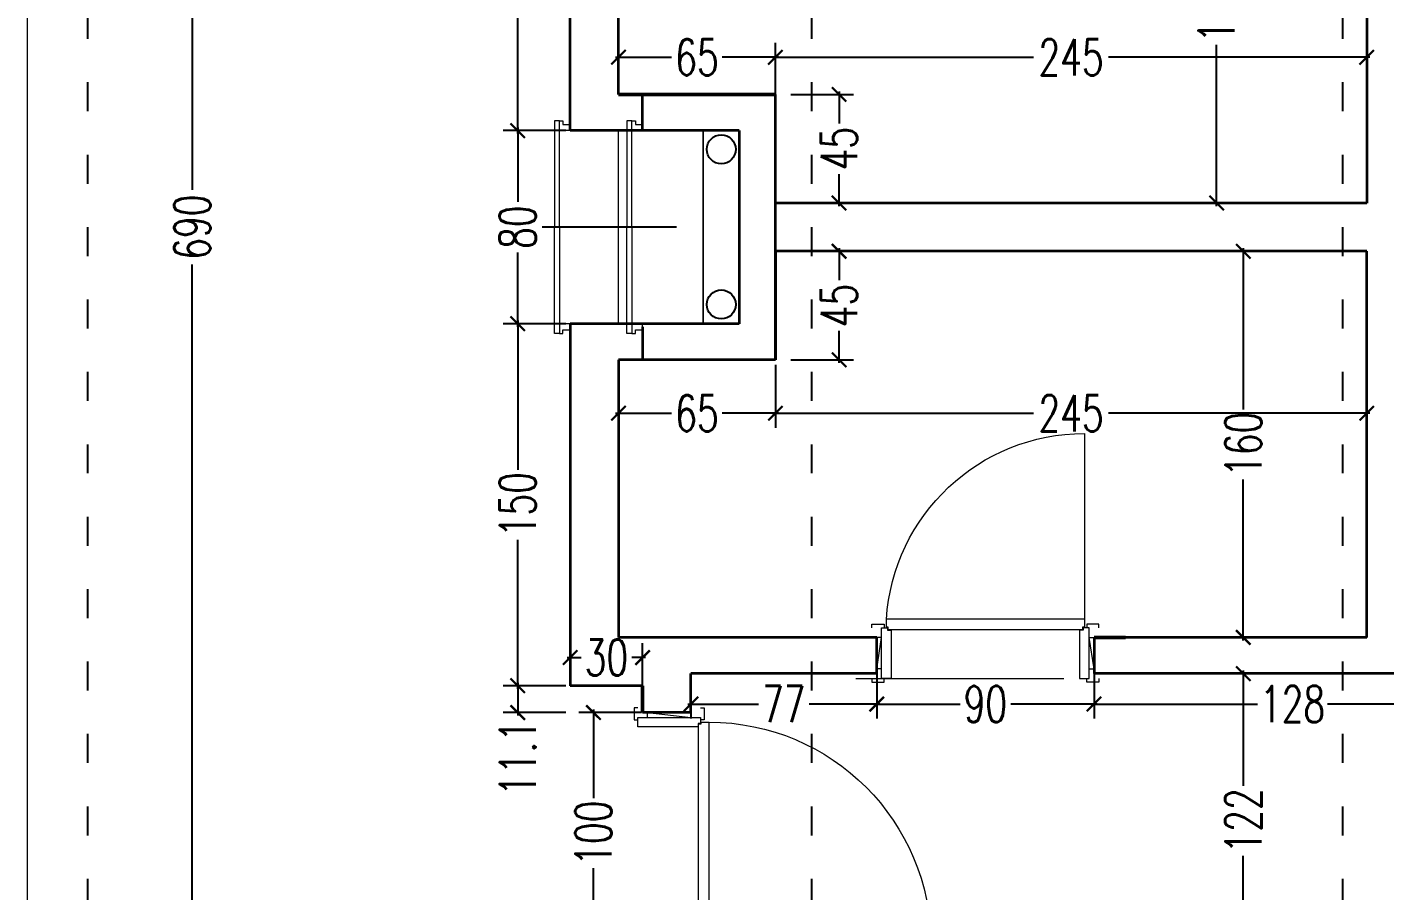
# Model space of a CAD drawing. Header units: centimetres. Extents: x -3207095 to 15275363, y -32656 to 4798027.
# Drawn here: x 695943 to 696506, y 4470833 to 4471191 of the extents above; entities that cross this region are included whole.
import ezdxf

# ---------------------------------------------------------------- set-up
doc = ezdxf.new("R2010")
doc.units = ezdxf.units.CM
doc.linetypes.add('ACAD_ISO03W100', pattern=[30, 12, -18])
doc.linetypes.add('DUZ', pattern=[500, 500])
doc.layers.get('0').update_dxf_attribs({"color": 1, "linetype": 'DUZ'})
for name, color, linetype in [('DIM', 1, 'DUZ'), ('pen.kap.olc', 205, 'Continuous'), ('TESİSAT', 57, 'Continuous')]:
    doc.layers.add(name, color=color, linetype=linetype)
for name, color, linetype, lineweight in [('DUV', 220, 'Continuous', 50), ('DUVAR', 7, 'Continuous', 35), ('iç duvar', 7, 'Continuous', 50), ('KAPEN', 151, 'Continuous', 9)]:
    doc.layers.add(name, color=color, linetype=linetype, lineweight=lineweight)
doc.styles.add('DIM', font='ROMANSTW.SHX', dxfattribs={"width": 0.7})
doc.dimstyles.new('1_100', dxfattribs={"dimtxt": 15, "dimasz": 6, "dimexe": 6, "dimexo": 0, "dimgap": 2, "dimtad": 0, "dimdec": 1, "dimzin": 11, "dimdsep": 46, "dimtxsty": 'DIM', "dimblk": 'ARCHTICK', "dimcen": 3, "dimdle": 1.25, "dimclrt": 2, "dimadec": 0, "dimazin": 0, "dimtfac": 1.25, "dimtdec": 1, "dimtix": 1, "dimtofl": 0, "dimtmove": 1, "dimatfit": 3, "dimldrblk": 'ARCHTICK', "dimfxl": 20, "dimfxlon": 1, "dimtolj": 1, "dimtzin": 0, "dimarcsym": 0})

# ---------------------------------------------------------------- blocks, each defined once
blk = doc.blocks.new('new block')
at = {"layer": 'KAPEN'}
for p, q in [((105202.0528, 48261.8596), (105202.0198, 48261.8596)), ((105202.0528, 48261.8526), (105202.0528, 48261.8596)), ((105202.0628, 48261.8526), (105202.0528, 48261.8526)), ((105202.0628, 48261.0466), (105202.0628, 48261.8526)), ((105201.2498, 48261.0396), (105202.0528, 48261.0396)), ((105202.0528, 48261.0466), (105202.0628, 48261.0466)), ((105202.0528, 48261.0396), (105202.0528, 48261.0466))]:
    blk.add_line(p, q, dxfattribs=at)
for points in [[(105202.0548, 48261.9196), (105202.0398, 48261.9196), (105202.0398, 48261.8696), (105202.0548, 48261.8696)], [(105202.2248, 48261.8796), (105202.2248, 48261.8996), (105202.0948, 48261.8796), (105202.0948, 48261.8996)], [(105202.2648, 48261.9196), (105202.2798, 48261.9196), (105202.2798, 48261.8696), (105202.2648, 48261.8696)], [(105202.0198, 48261.0396), (105202.0198, 48261.8596)], [(105202.0548, 48260.9796), (105202.0398, 48260.9796), (105202.0398, 48261.0296), (105202.0548, 48261.0296)], [(105202.2248, 48261.0196), (105202.2248, 48260.9996), (105202.0948, 48261.0196), (105202.0948, 48260.9996)], [(105202.2648, 48260.9796), (105202.2798, 48260.9796), (105202.2798, 48261.0296), (105202.2648, 48261.0296)]]:
    blk.add_lwpolyline(points, dxfattribs=at)
for points in [[(105202.0548, 48261.8796), (105202.0548, 48261.8546), (105202.0648, 48261.8546), (105202.0648, 48261.8396), (105202.2648, 48261.8396), (105202.2648, 48261.8796)], [(105202.0548, 48261.0196), (105202.0548, 48261.0446), (105202.0648, 48261.0446), (105202.0648, 48261.0596), (105202.2648, 48261.0596), (105202.2648, 48261.0196)]]:
    blk.add_lwpolyline(points, close=True, dxfattribs=at)
blk.add_arc((105202.0715, 48261.0396), 0.8216, 93.6023, 180, dxfattribs=at)
blk = doc.blocks.new('K210')
for p, q in [((0.04, 0.985), (0.04, 0.032)), ((0.96, 0.032), (0.96, 0.065)), ((0.04, 0.032), (0.047, 0.032)), ((0.047, 0.032), (0.047, 0.022)), ((0.047, 0.022), (0.953, 0.022)), ((0.953, 0.032), (0.96, 0.032)), ((0.953, 0.022), (0.953, 0.032))]:
    blk.add_line(p, q)
for points in [[(0.04, 0.065), (0.96, 0.065)], [(-0.02, 0.03), (-0.02, 0.045), (0.03, 0.045), (0.03, 0.03)], [(1.02, 0.03), (1.02, 0.045), (0.97, 0.045), (0.97, 0.03)], [(0.02, -0.19), (0, -0.19), (0.02, -0.01), (0, -0.01)], [(0.98, -0.19), (1, -0.19), (0.98, -0.01), (1, -0.01)], [(-0.02, -0.23), (-0.02, -0.245), (0.03, -0.245), (0.03, -0.23)], [(1.02, -0.23), (1.02, -0.245), (0.97, -0.245), (0.97, -0.23)]]:
    blk.add_lwpolyline(points)
for points in [[(0.02, 0.03), (0.045, 0.03), (0.045, 0.02), (0.06, 0.02), (0.06, -0.23), (0.02, -0.23)], [(0.98, 0.03), (0.955, 0.03), (0.955, 0.02), (0.94, 0.02), (0.94, -0.23), (0.98, -0.23)]]:
    blk.add_lwpolyline(points, close=True)
blk.add_arc((0.04, 0.065), 0.92, 0, 90)
blk = doc.blocks.new('_ArchTick')
at = {"color": 0, "linetype": 'ByBlock', "const_width": 0.15}
blk.add_lwpolyline([(-0.5, -0.5), (0.5, 0.5)], dxfattribs=at)
blk = doc.blocks.new('*D1259')
at = {"layer": 'Defpoints', "color": 0, "linetype": 'Continuous', "lineweight": 5, "transparency": 16777216}
for p in [(696177.96, 4470906.69), (696198.37, 4470906.69), (696198.38, 4470806.69)]:
    blk.add_point(p, dxfattribs=at)
at = {"layer": 'DIM', "color": 0, "linetype": 'Continuous', "lineweight": -2, "transparency": 16777216}
for p, q in [((696177.96, 4470907.94), (696177.96, 4470871.19)), ((696197.96, 4470906.69), (696171.96, 4470906.69)), ((696177.96, 4470805.44), (696177.96, 4470842.19)), ((696197.96, 4470806.69), (696171.96, 4470806.69))]:
    blk.add_line(p, q, dxfattribs=at)
at = {"layer": 'DIM', "color": 0, "linetype": 'Continuous', "lineweight": -2, "transparency": 16777216, "xscale": 6, "yscale": 6, "zscale": 6}
for p, rotation in [((696177.96, 4470906.69), 90), ((696177.96, 4470806.69), 270)]:
    blk.add_blockref('_ArchTick', p, dxfattribs=dict(at, rotation=rotation))
at = {"layer": 'DIM', "color": 2, "linetype": 'Continuous', "lineweight": 5, "transparency": 16777216, "insert": (696177.96, 4470856.69), "char_height": 15, "attachment_point": 5, "rotation": 90, "style": 'DIM'}
blk.add_mtext('\\A1;100', dxfattribs=at)
blk = doc.blocks.new('*D1260')
at = {"layer": 'Defpoints', "color": 0, "linetype": 'Continuous', "lineweight": 5, "transparency": 16777216}
for p in [(696146.6, 4471067.8), (696168.37, 4471067.8), (696168.37, 4470917.8)]:
    blk.add_point(p, dxfattribs=at)
at = {"layer": 'DIM', "color": 0, "linetype": 'Continuous', "lineweight": -2, "transparency": 16777216}
for p, q in [((696166.6, 4471067.8), (696140.6, 4471067.8)), ((696146.6, 4471069.05), (696146.6, 4471007.3)), ((696146.6, 4470916.55), (696146.6, 4470978.3)), ((696166.6, 4470917.8), (696140.6, 4470917.8))]:
    blk.add_line(p, q, dxfattribs=at)
at = {"layer": 'DIM', "color": 0, "linetype": 'Continuous', "lineweight": -2, "transparency": 16777216, "xscale": 6, "yscale": 6, "zscale": 6}
for p, rotation in [((696146.6, 4471067.8), 90), ((696146.6, 4470917.8), 270)]:
    blk.add_blockref('_ArchTick', p, dxfattribs=dict(at, rotation=rotation))
at = {"layer": 'DIM', "color": 2, "linetype": 'Continuous', "lineweight": 5, "transparency": 16777216, "insert": (696146.6, 4470992.8), "char_height": 15, "attachment_point": 5, "rotation": 90, "style": 'DIM'}
blk.add_mtext('\\A1;150', dxfattribs=at)
blk = doc.blocks.new('*D1261')
at = {"layer": 'Defpoints', "color": 0, "linetype": 'Continuous', "lineweight": 5, "transparency": 16777216}
for p in [(696146.6, 4471147.8), (696168.37, 4471147.8), (696168.37, 4471067.8)]:
    blk.add_point(p, dxfattribs=at)
at = {"layer": 'DIM', "color": 0, "linetype": 'Continuous', "lineweight": -2, "transparency": 16777216}
for p, q in [((696166.6, 4471147.8), (696140.6, 4471147.8)), ((696146.6, 4471149.05), (696146.6, 4471118.3)), ((696146.6, 4471066.55), (696146.6, 4471097.3)), ((696166.6, 4471067.8), (696140.6, 4471067.8))]:
    blk.add_line(p, q, dxfattribs=at)
at = {"layer": 'DIM', "color": 0, "linetype": 'Continuous', "lineweight": -2, "transparency": 16777216, "xscale": 6, "yscale": 6, "zscale": 6}
for p, rotation in [((696146.6, 4471147.8), 90), ((696146.6, 4471067.8), 270)]:
    blk.add_blockref('_ArchTick', p, dxfattribs=dict(at, rotation=rotation))
at = {"layer": 'DIM', "color": 2, "linetype": 'Continuous', "lineweight": 5, "transparency": 16777216, "insert": (696146.6, 4471107.8), "char_height": 15, "attachment_point": 5, "rotation": 90, "style": 'DIM'}
blk.add_mtext('\\A1;80', dxfattribs=at)
blk = doc.blocks.new('*D1262')
at = {"layer": 'Defpoints', "color": 0, "linetype": 'Continuous', "lineweight": 5, "transparency": 16777216}
for p in [(696146.6, 4471297.8), (696168.37, 4471297.8), (696168.37, 4471147.8)]:
    blk.add_point(p, dxfattribs=at)
at = {"layer": 'DIM', "color": 0, "linetype": 'Continuous', "lineweight": -2, "transparency": 16777216}
for p, q in [((696166.6, 4471297.8), (696140.6, 4471297.8)), ((696146.6, 4471299.05), (696146.6, 4471237.3)), ((696146.6, 4471146.55), (696146.6, 4471208.3)), ((696166.6, 4471147.8), (696140.6, 4471147.8))]:
    blk.add_line(p, q, dxfattribs=at)
at = {"layer": 'DIM', "color": 0, "linetype": 'Continuous', "lineweight": -2, "transparency": 16777216, "xscale": 6, "yscale": 6, "zscale": 6}
for p, rotation in [((696146.6, 4471297.8), 90), ((696146.6, 4471147.8), 270)]:
    blk.add_blockref('_ArchTick', p, dxfattribs=dict(at, rotation=rotation))
at = {"layer": 'DIM', "color": 2, "linetype": 'Continuous', "lineweight": 5, "transparency": 16777216, "insert": (696146.6, 4471222.8), "char_height": 15, "attachment_point": 5, "rotation": 90, "style": 'DIM'}
blk.add_mtext('\\A1;150', dxfattribs=at)
blk = doc.blocks.new('*D1266')
at = {"layer": 'Defpoints', "color": 0, "linetype": 'Continuous', "lineweight": 5, "transparency": 16777216}
for p in [(696174.81, 4470917.8), (696146.6, 4470906.69), (696174.81, 4470906.69)]:
    blk.add_point(p, dxfattribs=at)
at = {"layer": 'DIM', "color": 0, "linetype": 'Continuous', "lineweight": -2, "transparency": 16777216}
for p, q in [((696146.6, 4470919.05), (696146.6, 4470905.44)), ((696166.6, 4470917.8), (696140.6, 4470917.8)), ((696166.6, 4470906.69), (696140.6, 4470906.69))]:
    blk.add_line(p, q, dxfattribs=at)
at = {"layer": 'DIM', "color": 0, "linetype": 'Continuous', "lineweight": -2, "transparency": 16777216, "xscale": 6, "yscale": 6, "zscale": 6}
for p, rotation in [((696146.6, 4470917.8), 90), ((696146.6, 4470906.69), 270)]:
    blk.add_blockref('_ArchTick', p, dxfattribs=dict(at, rotation=rotation))
at = {"layer": 'DIM', "color": 2, "linetype": 'Continuous', "lineweight": 5, "transparency": 16777216, "insert": (696146.6, 4470887.85), "char_height": 15, "attachment_point": 5, "rotation": 90, "style": 'DIM'}
blk.add_mtext('\\A1;11.1', dxfattribs=at)
blk = doc.blocks.new('*D1268')
at = {"layer": 'Defpoints', "color": 0, "linetype": 'Continuous', "lineweight": 5, "transparency": 16777216}
for p in [(696168.37, 4470929.47), (696168.37, 4470917.8), (696198.37, 4470917.8)]:
    blk.add_point(p, dxfattribs=at)
at = {"layer": 'DIM', "color": 0, "linetype": 'Continuous', "lineweight": -2, "transparency": 16777216}
for p, q in [((696168.37, 4470917.8), (696168.37, 4470935.47)), ((696198.37, 4470917.8), (696198.37, 4470935.47)), ((696167.12, 4470929.47), (696172.87, 4470929.47)), ((696199.62, 4470929.47), (696193.87, 4470929.47))]:
    blk.add_line(p, q, dxfattribs=at)
at = {"layer": 'DIM', "color": 0, "linetype": 'Continuous', "lineweight": -2, "transparency": 16777216, "xscale": 6, "yscale": 6, "zscale": 6, "rotation": 180}
blk.add_blockref('_ArchTick', (696168.37, 4470929.47), dxfattribs=at)
at = {"layer": 'DIM', "color": 0, "linetype": 'Continuous', "lineweight": -2, "transparency": 16777216, "xscale": 6, "yscale": 6, "zscale": 6}
blk.add_blockref('_ArchTick', (696198.37, 4470929.47), dxfattribs=at)
at = {"layer": 'DIM', "color": 2, "linetype": 'Continuous', "lineweight": 5, "transparency": 16777216, "insert": (696183.37, 4470929.47), "char_height": 15, "attachment_point": 5, "style": 'DIM'}
blk.add_mtext('\\A1;30', dxfattribs=at)
blk = doc.blocks.new('*D1305')
at = {"layer": 'Defpoints', "color": 0, "linetype": 'Continuous', "lineweight": 5, "transparency": 16777216}
for p in [(696498.37, 4471178.18), (696253.37, 4471162.8), (696498.37, 4471162.8)]:
    blk.add_point(p, dxfattribs=at)
at = {"layer": 'DIM', "color": 0, "linetype": 'Continuous', "lineweight": -2, "transparency": 16777216}
for p, q in [((696253.37, 4471162.8), (696253.37, 4471184.18)), ((696498.37, 4471162.8), (696498.37, 4471184.18)), ((696252.12, 4471178.18), (696360.37, 4471178.18)), ((696499.62, 4471178.18), (696391.37, 4471178.18))]:
    blk.add_line(p, q, dxfattribs=at)
at = {"layer": 'DIM', "color": 0, "linetype": 'Continuous', "lineweight": -2, "transparency": 16777216, "xscale": 6, "yscale": 6, "zscale": 6, "rotation": 180}
blk.add_blockref('_ArchTick', (696253.37, 4471178.18), dxfattribs=at)
at = {"layer": 'DIM', "color": 0, "linetype": 'Continuous', "lineweight": -2, "transparency": 16777216, "xscale": 6, "yscale": 6, "zscale": 6}
blk.add_blockref('_ArchTick', (696498.37, 4471178.18), dxfattribs=at)
at = {"layer": 'DIM', "color": 2, "linetype": 'Continuous', "lineweight": 5, "transparency": 16777216, "insert": (696375.87, 4471178.18), "char_height": 15, "attachment_point": 5, "style": 'DIM'}
blk.add_mtext('\\A1;245', dxfattribs=at)
blk = doc.blocks.new('*D1306')
at = {"layer": 'Defpoints', "color": 0, "linetype": 'Continuous', "lineweight": 5, "transparency": 16777216}
for p in [(696188.37, 4471178.18), (696188.37, 4471162.8), (696253.37, 4471162.8)]:
    blk.add_point(p, dxfattribs=at)
at = {"layer": 'DIM', "color": 0, "linetype": 'Continuous', "lineweight": -2, "transparency": 16777216}
for p, q in [((696188.37, 4471162.8), (696188.37, 4471184.18)), ((696253.37, 4471162.8), (696253.37, 4471184.18)), ((696187.12, 4471178.18), (696210.37, 4471178.18)), ((696254.62, 4471178.18), (696231.37, 4471178.18))]:
    blk.add_line(p, q, dxfattribs=at)
at = {"layer": 'DIM', "color": 0, "linetype": 'Continuous', "lineweight": -2, "transparency": 16777216, "xscale": 6, "yscale": 6, "zscale": 6, "rotation": 180}
blk.add_blockref('_ArchTick', (696188.37, 4471178.18), dxfattribs=at)
at = {"layer": 'DIM', "color": 0, "linetype": 'Continuous', "lineweight": -2, "transparency": 16777216, "xscale": 6, "yscale": 6, "zscale": 6}
blk.add_blockref('_ArchTick', (696253.37, 4471178.18), dxfattribs=at)
at = {"layer": 'DIM', "color": 2, "linetype": 'Continuous', "lineweight": 5, "transparency": 16777216, "insert": (696220.87, 4471178.18), "char_height": 15, "attachment_point": 5, "style": 'DIM'}
blk.add_mtext('\\A1;65', dxfattribs=at)
blk = doc.blocks.new('*D1309')
at = {"layer": 'Defpoints', "color": 0, "linetype": 'Continuous', "lineweight": 5, "transparency": 16777216}
for p in [(696452.29, 4471277.8), (696436.14, 4471117.8), (696438.65, 4471117.8)]:
    blk.add_point(p, dxfattribs=at)
at = {"layer": 'DIM', "color": 0, "linetype": 'Continuous', "lineweight": -2, "transparency": 16777216}
for p, q in [((696436.14, 4471279.05), (696436.14, 4471212.3)), ((696452.29, 4471277.8), (696430.14, 4471277.8)), ((696436.14, 4471116.55), (696436.14, 4471183.3)), ((696438.65, 4471117.8), (696430.14, 4471117.8))]:
    blk.add_line(p, q, dxfattribs=at)
at = {"layer": 'DIM', "color": 0, "linetype": 'Continuous', "lineweight": -2, "transparency": 16777216, "xscale": 6, "yscale": 6, "zscale": 6}
for p, rotation in [((696436.14, 4471277.8), 90), ((696436.14, 4471117.8), 270)]:
    blk.add_blockref('_ArchTick', p, dxfattribs=dict(at, rotation=rotation))
at = {"layer": 'DIM', "color": 2, "linetype": 'Continuous', "lineweight": 5, "transparency": 16777216, "insert": (696436.14, 4471197.8), "char_height": 15, "attachment_point": 5, "rotation": 90, "style": 'DIM'}
blk.add_mtext('\\A1;160', dxfattribs=at)
blk = doc.blocks.new('*D1320')
at = {"layer": 'Defpoints', "color": 0, "linetype": 'Continuous', "lineweight": 5, "transparency": 16777216}
for p in [(696447.22, 4470922.8), (696463.37, 4470922.8), (696463.37, 4470800.8)]:
    blk.add_point(p, dxfattribs=at)
at = {"layer": 'DIM', "color": 0, "linetype": 'Continuous', "lineweight": -2, "transparency": 16777216}
for p, q in [((696463.37, 4470922.8), (696441.22, 4470922.8)), ((696447.22, 4470924.05), (696447.22, 4470876.3)), ((696447.22, 4470799.55), (696447.22, 4470847.3)), ((696463.37, 4470800.8), (696441.22, 4470800.8))]:
    blk.add_line(p, q, dxfattribs=at)
at = {"layer": 'DIM', "color": 0, "linetype": 'Continuous', "lineweight": -2, "transparency": 16777216, "xscale": 6, "yscale": 6, "zscale": 6}
for p, rotation in [((696447.22, 4470922.8), 90), ((696447.22, 4470800.8), 270)]:
    blk.add_blockref('_ArchTick', p, dxfattribs=dict(at, rotation=rotation))
at = {"layer": 'DIM', "color": 2, "linetype": 'Continuous', "lineweight": 5, "transparency": 16777216, "insert": (696447.22, 4470861.8), "char_height": 15, "attachment_point": 5, "rotation": 90, "style": 'DIM'}
blk.add_mtext('\\A1;122', dxfattribs=at)
blk = doc.blocks.new('*D1321')
at = {"layer": 'Defpoints', "color": 0, "linetype": 'Continuous', "lineweight": 5, "transparency": 16777216}
for p in [(696253.37, 4471052.8), (696498.37, 4471034.03), (696253.37, 4471030.69)]:
    blk.add_point(p, dxfattribs=at)
at = {"layer": 'DIM', "color": 0, "linetype": 'Continuous', "lineweight": -2, "transparency": 16777216}
for p, q in [((696253.37, 4471050.69), (696253.37, 4471024.69)), ((696498.37, 4471034.03), (696498.37, 4471024.69)), ((696252.12, 4471030.69), (696360.37, 4471030.69)), ((696499.62, 4471030.69), (696391.37, 4471030.69))]:
    blk.add_line(p, q, dxfattribs=at)
at = {"layer": 'DIM', "color": 0, "linetype": 'Continuous', "lineweight": -2, "transparency": 16777216, "xscale": 6, "yscale": 6, "zscale": 6, "rotation": 180}
blk.add_blockref('_ArchTick', (696253.37, 4471030.69), dxfattribs=at)
at = {"layer": 'DIM', "color": 0, "linetype": 'Continuous', "lineweight": -2, "transparency": 16777216, "xscale": 6, "yscale": 6, "zscale": 6}
blk.add_blockref('_ArchTick', (696498.37, 4471030.69), dxfattribs=at)
at = {"layer": 'DIM', "color": 2, "linetype": 'Continuous', "lineweight": 5, "transparency": 16777216, "insert": (696375.87, 4471030.69), "char_height": 15, "attachment_point": 5, "style": 'DIM'}
blk.add_mtext('\\A1;245', dxfattribs=at)
blk = doc.blocks.new('*D1322')
at = {"layer": 'Defpoints', "color": 0, "linetype": 'Continuous', "lineweight": 5, "transparency": 16777216}
for p in [(696253.37, 4471052.8), (696188.37, 4471045.86), (696188.37, 4471030.69)]:
    blk.add_point(p, dxfattribs=at)
at = {"layer": 'DIM', "color": 0, "linetype": 'Continuous', "lineweight": -2, "transparency": 16777216}
for p, q in [((696253.37, 4471050.69), (696253.37, 4471024.69)), ((696188.37, 4471045.86), (696188.37, 4471024.69)), ((696187.12, 4471030.69), (696210.37, 4471030.69)), ((696254.62, 4471030.69), (696231.37, 4471030.69))]:
    blk.add_line(p, q, dxfattribs=at)
at = {"layer": 'DIM', "color": 0, "linetype": 'Continuous', "lineweight": -2, "transparency": 16777216, "xscale": 6, "yscale": 6, "zscale": 6, "rotation": 180}
blk.add_blockref('_ArchTick', (696188.37, 4471030.69), dxfattribs=at)
at = {"layer": 'DIM', "color": 0, "linetype": 'Continuous', "lineweight": -2, "transparency": 16777216, "xscale": 6, "yscale": 6, "zscale": 6}
blk.add_blockref('_ArchTick', (696253.37, 4471030.69), dxfattribs=at)
at = {"layer": 'DIM', "color": 2, "linetype": 'Continuous', "lineweight": 5, "transparency": 16777216, "insert": (696220.87, 4471030.69), "char_height": 15, "attachment_point": 5, "style": 'DIM'}
blk.add_mtext('\\A1;65', dxfattribs=at)
blk = doc.blocks.new('*D1323')
at = {"layer": 'Defpoints', "color": 0, "linetype": 'Continuous', "lineweight": 5, "transparency": 16777216}
for p in [(696447.22, 4471097.8), (696463.37, 4471097.8), (696463.37, 4470937.8)]:
    blk.add_point(p, dxfattribs=at)
at = {"layer": 'DIM', "color": 0, "linetype": 'Continuous', "lineweight": -2, "transparency": 16777216}
for p, q in [((696447.22, 4471099.05), (696447.22, 4471032.3)), ((696463.37, 4471097.8), (696441.22, 4471097.8)), ((696447.22, 4470936.55), (696447.22, 4471003.3)), ((696463.37, 4470937.8), (696441.22, 4470937.8))]:
    blk.add_line(p, q, dxfattribs=at)
at = {"layer": 'DIM', "color": 0, "linetype": 'Continuous', "lineweight": -2, "transparency": 16777216, "xscale": 6, "yscale": 6, "zscale": 6}
for p, rotation in [((696447.22, 4471097.8), 90), ((696447.22, 4470937.8), 270)]:
    blk.add_blockref('_ArchTick', p, dxfattribs=dict(at, rotation=rotation))
at = {"layer": 'DIM', "color": 2, "linetype": 'Continuous', "lineweight": 5, "transparency": 16777216, "insert": (696447.22, 4471017.8), "char_height": 15, "attachment_point": 5, "rotation": 90, "style": 'DIM'}
blk.add_mtext('\\A1;160', dxfattribs=at)
blk = doc.blocks.new('*D1326')
at = {"layer": 'Defpoints', "color": 0, "linetype": 'Continuous', "lineweight": 5, "transparency": 16777216}
for p in [(696253.37, 4471097.8), (696253.37, 4471052.8), (696279.76, 4471052.8)]:
    blk.add_point(p, dxfattribs=at)
at = {"layer": 'DIM', "color": 0, "linetype": 'Continuous', "lineweight": -2, "transparency": 16777216}
for p, q in [((696279.76, 4471099.05), (696279.76, 4471085.8)), ((696259.76, 4471097.8), (696285.76, 4471097.8)), ((696279.76, 4471051.55), (696279.76, 4471064.8)), ((696259.76, 4471052.8), (696285.76, 4471052.8))]:
    blk.add_line(p, q, dxfattribs=at)
at = {"layer": 'DIM', "color": 0, "linetype": 'Continuous', "lineweight": -2, "transparency": 16777216, "xscale": 6, "yscale": 6, "zscale": 6}
for p, rotation in [((696279.76, 4471097.8), 90), ((696279.76, 4471052.8), 270)]:
    blk.add_blockref('_ArchTick', p, dxfattribs=dict(at, rotation=rotation))
at = {"layer": 'DIM', "color": 2, "linetype": 'Continuous', "lineweight": 5, "transparency": 16777216, "insert": (696279.76, 4471075.3), "char_height": 15, "attachment_point": 5, "rotation": 90, "style": 'DIM'}
blk.add_mtext('\\A1;45', dxfattribs=at)
blk = doc.blocks.new('*D1327')
at = {"layer": 'Defpoints', "color": 0, "linetype": 'Continuous', "lineweight": 5, "transparency": 16777216}
for p in [(696253.37, 4471162.8), (696279.76, 4471162.8), (696253.37, 4471117.8)]:
    blk.add_point(p, dxfattribs=at)
at = {"layer": 'DIM', "color": 0, "linetype": 'Continuous', "lineweight": -2, "transparency": 16777216}
for p, q in [((696259.76, 4471162.8), (696285.76, 4471162.8)), ((696279.76, 4471164.05), (696279.76, 4471150.8)), ((696279.76, 4471116.55), (696279.76, 4471129.8)), ((696259.76, 4471117.8), (696285.76, 4471117.8))]:
    blk.add_line(p, q, dxfattribs=at)
at = {"layer": 'DIM', "color": 0, "linetype": 'Continuous', "lineweight": -2, "transparency": 16777216, "xscale": 6, "yscale": 6, "zscale": 6}
for p, rotation in [((696279.76, 4471162.8), 90), ((696279.76, 4471117.8), 270)]:
    blk.add_blockref('_ArchTick', p, dxfattribs=dict(at, rotation=rotation))
at = {"layer": 'DIM', "color": 2, "linetype": 'Continuous', "lineweight": 5, "transparency": 16777216, "insert": (696279.76, 4471140.3), "char_height": 15, "attachment_point": 5, "rotation": 90, "style": 'DIM'}
blk.add_mtext('\\A1;45', dxfattribs=at)
blk = doc.blocks.new('*D1329')
at = {"layer": 'Defpoints', "color": 0, "linetype": 'Continuous', "lineweight": 5, "transparency": 16777216}
for p in [(696218.37, 4470918.79), (696295.37, 4470922.8), (696295.37, 4470910.2)]:
    blk.add_point(p, dxfattribs=at)
at = {"layer": 'DIM', "color": 0, "linetype": 'Continuous', "lineweight": -2, "transparency": 16777216}
for p, q in [((696218.37, 4470918.79), (696218.37, 4470904.2)), ((696295.37, 4470922.8), (696295.37, 4470904.2)), ((696217.12, 4470910.2), (696246.37, 4470910.2)), ((696296.62, 4470910.2), (696267.37, 4470910.2))]:
    blk.add_line(p, q, dxfattribs=at)
at = {"layer": 'DIM', "color": 0, "linetype": 'Continuous', "lineweight": -2, "transparency": 16777216, "xscale": 6, "yscale": 6, "zscale": 6, "rotation": 180}
blk.add_blockref('_ArchTick', (696218.37, 4470910.2), dxfattribs=at)
at = {"layer": 'DIM', "color": 0, "linetype": 'Continuous', "lineweight": -2, "transparency": 16777216, "xscale": 6, "yscale": 6, "zscale": 6}
blk.add_blockref('_ArchTick', (696295.37, 4470910.2), dxfattribs=at)
at = {"layer": 'DIM', "color": 2, "linetype": 'Continuous', "lineweight": 5, "transparency": 16777216, "insert": (696256.87, 4470910.2), "char_height": 15, "attachment_point": 5, "style": 'DIM'}
blk.add_mtext('\\A1;77', dxfattribs=at)
blk = doc.blocks.new('*D1330')
at = {"layer": 'Defpoints', "color": 0, "linetype": 'Continuous', "lineweight": 5, "transparency": 16777216}
for p in [(696295.37, 4470922.8), (696385.37, 4470922.8), (696385.37, 4470910.2)]:
    blk.add_point(p, dxfattribs=at)
at = {"layer": 'DIM', "color": 0, "linetype": 'Continuous', "lineweight": -2, "transparency": 16777216}
for p, q in [((696295.37, 4470922.8), (696295.37, 4470904.2)), ((696385.37, 4470922.8), (696385.37, 4470904.2)), ((696294.12, 4470910.2), (696329.87, 4470910.2)), ((696386.62, 4470910.2), (696350.87, 4470910.2))]:
    blk.add_line(p, q, dxfattribs=at)
at = {"layer": 'DIM', "color": 0, "linetype": 'Continuous', "lineweight": -2, "transparency": 16777216, "xscale": 6, "yscale": 6, "zscale": 6, "rotation": 180}
blk.add_blockref('_ArchTick', (696295.37, 4470910.2), dxfattribs=at)
at = {"layer": 'DIM', "color": 0, "linetype": 'Continuous', "lineweight": -2, "transparency": 16777216, "xscale": 6, "yscale": 6, "zscale": 6}
blk.add_blockref('_ArchTick', (696385.37, 4470910.2), dxfattribs=at)
at = {"layer": 'DIM', "color": 2, "linetype": 'Continuous', "lineweight": 5, "transparency": 16777216, "insert": (696340.37, 4470910.2), "char_height": 15, "attachment_point": 5, "style": 'DIM'}
blk.add_mtext('\\A1;90', dxfattribs=at)
blk = doc.blocks.new('*D1331')
at = {"layer": 'Defpoints', "color": 0, "linetype": 'Continuous', "lineweight": 5, "transparency": 16777216}
for p in [(696385.37, 4470922.8), (696513.37, 4470922.8), (696513.37, 4470910.2)]:
    blk.add_point(p, dxfattribs=at)
at = {"layer": 'DIM', "color": 0, "linetype": 'Continuous', "lineweight": -2, "transparency": 16777216}
for p, q in [((696385.37, 4470922.8), (696385.37, 4470904.2)), ((696513.37, 4470922.8), (696513.37, 4470904.2)), ((696384.12, 4470910.2), (696453.11, 4470910.2)), ((696514.62, 4470910.2), (696482.11, 4470910.2))]:
    blk.add_line(p, q, dxfattribs=at)
at = {"layer": 'DIM', "color": 0, "linetype": 'Continuous', "lineweight": -2, "transparency": 16777216, "xscale": 6, "yscale": 6, "zscale": 6, "rotation": 180}
blk.add_blockref('_ArchTick', (696385.37, 4470910.2), dxfattribs=at)
at = {"layer": 'DIM', "color": 0, "linetype": 'Continuous', "lineweight": -2, "transparency": 16777216, "xscale": 6, "yscale": 6, "zscale": 6}
blk.add_blockref('_ArchTick', (696513.37, 4470910.2), dxfattribs=at)
at = {"layer": 'DIM', "color": 2, "linetype": 'Continuous', "lineweight": 5, "transparency": 16777216, "insert": (696467.61, 4470910.2), "char_height": 15, "attachment_point": 5, "style": 'DIM'}
blk.add_mtext('\\A1;128', dxfattribs=at)
blk = doc.blocks.new('*D1224')
at = {"layer": 'Defpoints', "color": 0, "linetype": 'Continuous', "lineweight": 5, "transparency": 16777216}
for p in [(695993.37, 4471452.8), (695993.37, 4470762.8), (696011.76, 4470762.8)]:
    blk.add_point(p, dxfattribs=at)
at = {"layer": 'DIM', "color": 0, "linetype": 'Continuous', "lineweight": -2, "transparency": 16777216}
for p, q in [((696011.76, 4471454.05), (696011.76, 4471123.3)), ((695993.37, 4471452.8), (696017.76, 4471452.8)), ((696011.76, 4470761.55), (696011.76, 4471092.3)), ((695993.37, 4470762.8), (696017.76, 4470762.8))]:
    blk.add_line(p, q, dxfattribs=at)
at = {"layer": 'DIM', "color": 0, "linetype": 'Continuous', "lineweight": -2, "transparency": 16777216, "xscale": 6, "yscale": 6, "zscale": 6}
for p, rotation in [((696011.76, 4471452.8), 90), ((696011.76, 4470762.8), 270)]:
    blk.add_blockref('_ArchTick', p, dxfattribs=dict(at, rotation=rotation))
at = {"layer": 'DIM', "color": 2, "linetype": 'Continuous', "lineweight": 5, "transparency": 16777216, "insert": (696011.76, 4471107.8), "char_height": 15, "attachment_point": 5, "rotation": 90, "style": 'DIM'}
blk.add_mtext('\\A1;690', dxfattribs=at)

msp = doc.modelspace()

# ---------------------------------------------------------------- linework, layer by layer
at = {"color": 232, "linetype": 'ACAD_ISO03W100'}
for p, q in [((695968.37, 4472637.8), (695968.37, 4469507.8)), ((696268.37, 4472637.8), (696268.37, 4469507.8)), ((696488.37, 4472637.8), (696488.37, 4469507.8))]:
    msp.add_line(p, q, dxfattribs=at)
at = {"layer": 'DUV'}
for p, q in [((696253.37, 4471162.8), (696188.37, 4471162.8)), ((696398.37, 4470937.8), (696385.37, 4470937.8)), ((696198.37, 4470906.69), (696198.37, 4470917.8))]:
    msp.add_line(p, q, dxfattribs=at)
at = {"layer": 'DUVAR'}
for p, q in [((696168.37, 4471147.8), (696168.37, 4471297.8)), ((696188.37, 4471162.8), (696188.37, 4471277.8)), ((696498.37, 4471277.8), (696498.37, 4471117.8)), ((696253.37, 4471162.8), (696188.37, 4471162.8)), ((696253.37, 4471162.8), (696198.37, 4471162.8)), ((696198.37, 4471147.8), (696198.37, 4471162.8)), ((696253.37, 4471052.8), (696253.37, 4471162.8)), ((696253.37, 4471117.8), (696253.37, 4471162.8)), ((696238.37, 4471147.8), (696168.37, 4471147.8)), ((696238.37, 4471147.8), (696198.37, 4471147.8)), ((696238.37, 4471147.8), (696238.37, 4471067.8)), ((696238.37, 4471147.8), (696238.37, 4471067.8)), ((696498.37, 4471117.8), (696253.37, 4471117.8)), ((696498.37, 4471097.8), (696253.37, 4471097.8)), ((696253.37, 4471097.8), (696253.37, 4471052.8)), ((696498.37, 4470937.8), (696498.37, 4471097.8)), ((696168.37, 4471067.8), (696168.37, 4470917.8)), ((696238.37, 4471067.8), (696168.37, 4471067.8)), ((696238.37, 4471067.8), (696198.37, 4471067.8)), ((696198.37, 4471066.55), (696198.37, 4471052.8)), ((696188.37, 4471052.8), (696188.37, 4470937.8)), ((696253.37, 4471052.8), (696188.37, 4471052.8)), ((696253.37, 4471052.8), (696198.37, 4471052.8)), ((696295.37, 4470937.8), (696188.37, 4470937.8)), ((696295.37, 4470922.8), (696295.37, 4470937.8)), ((696385.37, 4470937.8), (696385.37, 4470922.8)), ((696498.37, 4470937.8), (696385.37, 4470937.8)), ((696295.37, 4470922.8), (696218.37, 4470922.8)), ((696218.37, 4470906.69), (696218.37, 4470922.8)), ((696513.37, 4470922.8), (696385.37, 4470922.8)), ((696198.37, 4470917.8), (696168.37, 4470917.8)), ((696198.37, 4470917.8), (696198.37, 4470906.69)), ((696218.37, 4470906.69), (696198.37, 4470906.69))]:
    msp.add_line(p, q, dxfattribs=at)
at = {"layer": 'iç duvar', "color": 252, "linetype": 'Continuous', "lineweight": 5, "true_color": 0x939598}
msp.add_line((695943.37, 4471452.8), (695943.37, 4470762.8), dxfattribs=at)
at = {"layer": 'iç duvar', "color": 7, "lineweight": 18}
msp.add_line((696223.41, 4471147.8), (696223.41, 4471067.8), dxfattribs=at)
at = {"layer": 'KAPEN'}
for p, q in [((696188.37, 4471067.8), (696188.37, 4471147.8)), ((696223.41, 4471067.8), (696223.41, 4471147.8)), ((696286.63, 4470920.8), (696372.83, 4470920.8))]:
    msp.add_line(p, q, dxfattribs=at)
for points in [[(696163.87, 4471107.8), (696163.87, 4471151.8), (696161.87, 4471151.8), (696161.87, 4471107.8)], [(696193.87, 4471107.8), (696193.87, 4471151.8), (696191.87, 4471151.8), (696191.87, 4471107.8)], [(696163.87, 4471107.8), (696163.87, 4471063.8), (696161.87, 4471063.8), (696161.87, 4471107.8)], [(696193.87, 4471107.8), (696193.87, 4471063.8), (696191.87, 4471063.8), (696191.87, 4471107.8)]]:
    msp.add_lwpolyline(points, dxfattribs=at)
for points in [[(696163.87, 4471147.8), (696163.87, 4471151.8), (696165.37, 4471151.8), (696165.37, 4471150.3), (696168.37, 4471150.3), (696168.37, 4471147.8), (696163.87, 4471147.8)], [(696163.87, 4471147.8), (696163.87, 4471151.8), (696165.37, 4471151.8), (696165.37, 4471150.3), (696168.37, 4471150.3), (696168.37, 4471147.8), (696163.87, 4471147.8)], [(696193.87, 4471147.8), (696193.87, 4471151.8), (696195.37, 4471151.8), (696195.37, 4471150.3), (696198.37, 4471150.3), (696198.37, 4471147.8), (696193.87, 4471147.8)], [(696193.87, 4471147.8), (696193.87, 4471151.8), (696195.37, 4471151.8), (696195.37, 4471150.3), (696198.37, 4471150.3), (696198.37, 4471147.8), (696193.87, 4471147.8)], [(696163.87, 4471067.8), (696163.87, 4471063.8), (696165.37, 4471063.8), (696165.37, 4471065.3), (696168.37, 4471065.3), (696168.37, 4471067.8), (696163.87, 4471067.8)], [(696193.87, 4471067.8), (696193.87, 4471063.8), (696195.37, 4471063.8), (696195.37, 4471065.3), (696198.37, 4471065.3), (696198.37, 4471067.8), (696193.87, 4471067.8)]]:
    msp.add_lwpolyline(points, close=True, dxfattribs=at)
at = {"layer": 'pen.kap.olc'}
msp.add_lwpolyline([(696212.35, 4471107.8), (696156.77, 4471107.8)], dxfattribs=at)
at = {"layer": 'TESİSAT', "color": 8}
for centre in [(696230.94, 4471140.04), (696230.94, 4471140.04), (696230.94, 4471075.77), (696230.94, 4471075.77)]:
    msp.add_circle(centre, 6, dxfattribs=at)

# ---------------------------------------------------------------- block references
at = {"xscale": -100, "yscale": 100, "zscale": 100, "rotation": 90}
msp.add_blockref('new block', (5522485.33, 14991147.28), dxfattribs=at)
at = {"layer": 'KAPEN', "xscale": -100, "yscale": 100, "zscale": 100, "rotation": 270}
msp.add_blockref('K210', (696219.37, 4470806.69), dxfattribs=at)

# ---------------------------------------------------------------- dimensions: what is measured, and where the dimension line sits
at = {"layer": 'DIM', "linetype": 'Continuous', "lineweight": 5}
for base, p1, p2, angle, picture, middle in [((696011.76, 4470762.8), (695993.37, 4471452.8), (695993.37, 4470762.8), 90, '*D1224', (696011.76, 4471107.8)), ((696146.6, 4471297.8), (696168.37, 4471147.8), (696168.37, 4471297.8), 90, '*D1262', (696146.6, 4471222.8)), ((696436.14, 4471117.8), (696452.29, 4471277.8), (696438.65, 4471117.8), 90, '*D1309', (696436.14, 4471197.8)), ((696188.37, 4471178.18), (696253.37, 4471162.8), (696188.37, 4471162.8), 180, '*D1306', (696220.87, 4471178.18)), ((696498.37, 4471178.18), (696253.37, 4471162.8), (696498.37, 4471162.8), 180, '*D1305', (696375.87, 4471178.18)), ((696279.76, 4471162.8), (696253.37, 4471117.8), (696253.37, 4471162.8), 90, '*D1327', (696279.76, 4471140.3)), ((696146.6, 4471147.8), (696168.37, 4471067.8), (696168.37, 4471147.8), 90, '*D1261', (696146.6, 4471107.8)), ((696279.76, 4471052.8), (696253.37, 4471097.8), (696253.37, 4471052.8), 90, '*D1326', (696279.76, 4471075.3)), ((696447.22, 4471097.8), (696463.37, 4470937.8), (696463.37, 4471097.8), 90, '*D1323', (696447.22, 4471017.8)), ((696146.6, 4471067.8), (696168.37, 4470917.8), (696168.37, 4471067.8), 90, '*D1260', (696146.6, 4470992.8)), ((696188.37, 4471030.69), (696253.37, 4471052.8), (696188.37, 4471045.86), 180, '*D1322', (696220.87, 4471030.69)), ((696253.37, 4471030.69), (696498.37, 4471034.03), (696253.37, 4471052.8), 180, '*D1321', (696375.87, 4471030.69)), ((696168.37, 4470929.47), (696198.37, 4470917.8), (696168.37, 4470917.8), 180, '*D1268', (696183.37, 4470929.47)), ((696447.22, 4470922.8), (696463.37, 4470800.8), (696463.37, 4470922.8), 90, '*D1320', (696447.22, 4470861.8)), ((696295.37, 4470910.2), (696218.37, 4470918.79), (696295.37, 4470922.8), 180, '*D1329', (696256.87, 4470910.2)), ((696385.37, 4470910.2), (696295.37, 4470922.8), (696385.37, 4470922.8), 180, '*D1330', (696340.37, 4470910.2)), ((696177.96, 4470906.69), (696198.38, 4470806.69), (696198.37, 4470906.69), 90, '*D1259', (696177.96, 4470856.69))]:
    dim = msp.add_linear_dim(base=base, p1=p1, p2=p2, angle=angle, dimstyle='1_100', dxfattribs=at)
    dim.commit()
    dim.dimension.update_dxf_attribs({"geometry": picture, "text_midpoint": middle})
for base, p1, p2, angle, picture, middle in [((696146.6, 4470906.69), (696174.81, 4470917.8), (696174.81, 4470906.69), 90, '*D1266', (696146.6, 4470887.85)), ((696513.37, 4470910.2), (696385.37, 4470922.8), (696513.37, 4470922.8), 180, '*D1331', (696467.61, 4470910.2))]:
    dim = msp.add_linear_dim(base=base, p1=p1, p2=p2, angle=angle, dimstyle='1_100', dxfattribs=at)
    dim.commit()
    dim.dimension.update_dxf_attribs({"geometry": picture, "text_midpoint": middle, "dimtype": 160})

doc.saveas('drawing.dxf')
